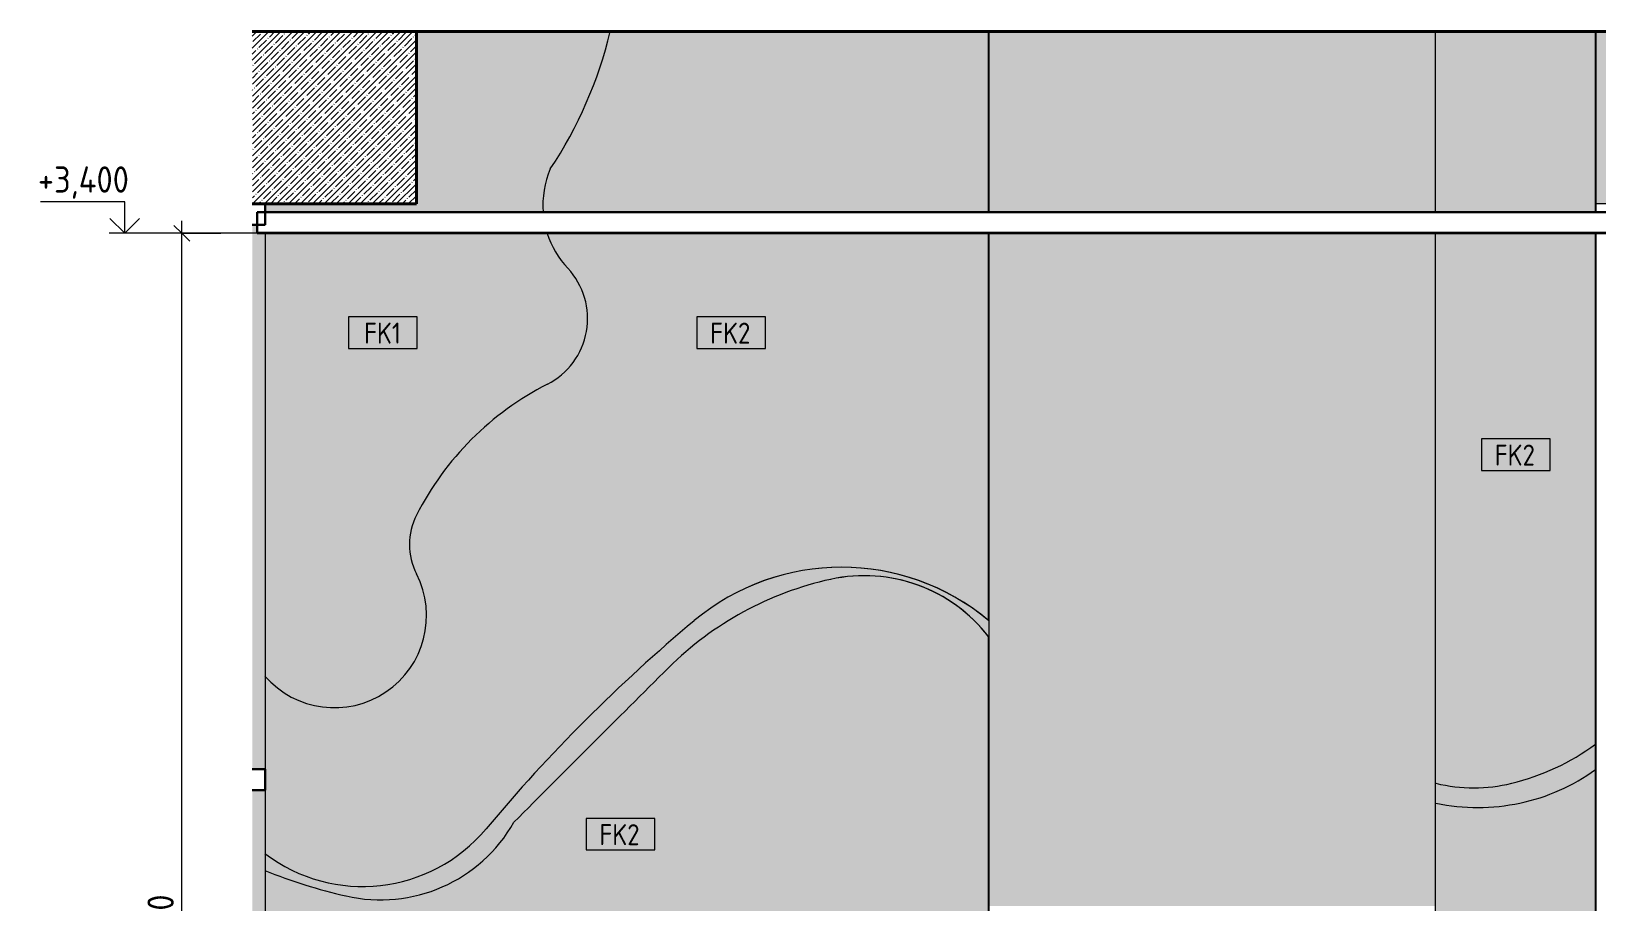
# Model space of a CAD drawing. Header units: millimetres. Extents: x 39286 to 136192, y -1987 to 27400.
# Drawn here: x 119997 to 123719, y 1810 to 3881 of the extents above; entities that cross this region are included whole.
import ezdxf

# ---------------------------------------------------------------- set-up
doc = ezdxf.new("R2010")
doc.units = ezdxf.units.MM
for name, color, linetype, lineweight in [('A-ANNO-DIMS', 7, 'Continuous', 9), ('A-ANNO-DIMS-25', 7, 'Continuous', 9), ('A-GLAZ-CWMG', 7, 'Continuous', 9), ('A-GLAZ-CWMG-2', 7, 'Continuous', 30), ('A-WALL-IDEN', 7, 'Continuous', 9), ('A-WALL-PATT', 7, 'Continuous', 9), ('G-ANNO-DIMS', 7, 'Continuous', 9), ('G-ANNO-DIMS-1', 7, 'Continuous', 20), ('I-WALL', 7, 'Continuous', 9)]:
    doc.layers.add(name, color=color, linetype=linetype, lineweight=lineweight)
for name, color, linetype, lineweight, true_color in [('A-CLNG-FNSH-1', 7, 'Continuous', 30, 0x3c3c3c), ('A-FLOR-1', 7, 'Continuous', 9, 0x787878), ('A-FLOR-FNSH-1', 7, 'Continuous', 40, 0x3c3c3c)]:
    doc.layers.add(name, color=color, linetype=linetype, lineweight=lineweight, true_color=true_color)
doc.styles.add('GOST Common_5', font='GOST_Common.ttf', dxfattribs={"width": 0.9, "height": 50})
doc.styles.add('ISOCPEUR_2', font='isocpeur.ttf', dxfattribs={"width": 0.9, "height": 62.5})
doc.dimstyles.new('ISO-2_5_0_9К_БОЛЬШОЙ', dxfattribs={"dimscale": 304.8, "dimtxt": 62.248823, "dimasz": 0.123031, "dimexe": 0.098425, "dimexo": 0.246063, "dimgap": 0, "dimtad": 1, "dimdec": 0, "dimrnd": 10, "dimzin": 0, "dimdsep": 46, "dimtxsty": 'ISOCPEUR_2', "dimblk1": 'OBLIQUE', "dimblk2": 'OBLIQUE', "dimsah": 1, "dimcen": 0.09, "dimdle": 0.098425, "dimazin": 0, "dimtfac": 1, "dimtdec": 4, "dimtix": 1, "dimtmove": 0, "dimatfit": 3, "dimfxl": 1, "dimtvp": 1, "dimtolj": 1, "dimtzin": 0, "dimarcsym": 2})
pattern_1 = [(45, (125863.114, 0), (-14.25598, 14.25598), []), (45, (125877.37, 0), (-14.25598, 14.25598), [25.202, -5.04, 0.8382, -4.202])]

# ---------------------------------------------------------------- blocks, each defined once
blk = doc.blocks.new('Прямоугольный импост - Импост структурный с накладкой - 160мм Темный-32467808-Развертка 1_38-6')
at = {"layer": 'A-GLAZ-CWMG'}
blk.add_hatch(color=256, dxfattribs=at).paths.add_polyline_path([(11909.8, 50), (11940, 50), (11940, 2075), (11909.8, 2075), (11909.8, 237.7)])
blk.add_line((11940, 2075), (11940, 50), dxfattribs=at)
blk = doc.blocks.new('Прямоугольный импост - Импост структурный с накладкой - 160мм Темный-32356297-Развертка 1_38-6')
at = {"layer": 'A-GLAZ-CWMG'}
blk.add_hatch(color=256, dxfattribs=at).paths.add_polyline_path([(11940, 2125), (11940, 3400), (11921, 3400), (11921, 3420), (11909.8, 3420), (11910, 2125)])
blk.add_line((11940, 3400), (11940, 2125), dxfattribs=at)
blk = doc.blocks.new('Прямоугольный импост - Импост структурный с накладкой - 160мм Темный-32785799-Развертка 1_38-6')
at = {"layer": 'A-GLAZ-CWMG-2'}
for p, q in [((11909.8, 3470), (11940, 3470)), ((11940, 3470), (11940, 3420)), ((11940, 3420), (11909.8, 3420))]:
    blk.add_line(p, q, dxfattribs=at)
blk = doc.blocks.new('Прямоугольный импост - Импост структурный с накладкой - 160мм Темный-32785803-Развертка 1_38-6')
at = {"layer": 'A-GLAZ-CWMG-2'}
for p, q in [((11909.8, 2125), (11940, 2125)), ((11940, 2125), (11940, 2075)), ((11940, 2075), (11909.8, 2075))]:
    blk.add_line(p, q, dxfattribs=at)
blk = doc.blocks.new('Высотные отметки - Стрелка_Верх-17668718-Развертка 1_38-6')
at = {"layer": 'G-ANNO-DIMS'}
for p, q in [((11606.4, 3475), (11406.4, 3475)), ((11606.4, 3400), (11606.4, 3475)), ((11644.3, 3400), (11569.3, 3400))]:
    blk.add_line(p, q, dxfattribs=at)
at = {"layer": 'G-ANNO-DIMS-1'}
for q in [(11571.1, 3435.4), (11641.8, 3435.4)]:
    blk.add_line((11606.4, 3400), q, dxfattribs=at)
blk = doc.blocks.new('DIMBLOCK78-Развертка 1_38-6')
at = {"layer": 'A-ANNO-DIMS-25'}
for p, q in [((120355.2, 70), (120355.2, 3430)), ((120403.7, 3400), (120325.2, 3400)), ((120355.2, 3400), (120448, 3400)), ((120381.8, 100), (120325.2, 100)), ((120355.2, 100), (120448, 100))]:
    blk.add_line(p, q, dxfattribs=at)
at = {"layer": 'A-ANNO-DIMS-25', "lineweight": 20}
for p, q in [((120355.2, 3400), (120336.5, 3418.8)), ((120355.2, 3400), (120374, 3381.2)), ((120355.2, 100), (120336.5, 118.7)), ((120355.2, 100), (120374, 81.2))]:
    blk.add_line(p, q, dxfattribs=at)
at = {"layer": 'A-ANNO-DIMS-25', "color": 0, "insert": (120273.6, 1671), "char_height": 62.5, "width": 189.619, "attachment_point": 1, "rotation": 90, "line_spacing_factor": 1.149209, "style": 'ISOCPEUR_2'}
blk.add_mtext('3300', dxfattribs=at)
blk = doc.blocks.new('_Oblique')
at = {"color": 0, "linetype": 'ByBlock', "lineweight": -2}
blk.add_line((-0.5, -0.5), (0.5, 0.5), dxfattribs=at)
blk = doc.blocks.new('М_стена_0001 - Типоразмер_без рамки-25382661-Развертка 1_38-6')
at = {"layer": 'A-WALL-IDEN'}
for p, q in [((20081.9, 1738.1), (19918.7, 1738.1)), ((19918.7, 1738.1), (19918.7, 1663.1)), ((20081.9, 1663.1), (20081.9, 1738.1)), ((19918.7, 1663.1), (20081.9, 1663.1))]:
    blk.add_line(p, q, dxfattribs=at)

msp = doc.modelspace()

# ---------------------------------------------------------------- hatches: boundary and pattern name
at = {"layer": 'A-FLOR-1'}
h = msp.add_hatch(dxfattribs=at)
h.set_pattern_fill('FP_47', color=256, style=0, pattern_type=2)
h.set_pattern_definition(pattern_1)
h.paths.add_polyline_path([(123874.6, 3880), (123874.6, 3880.6), (120522.8, 3880.6), (120523, 3880), (123833, 3880)])
h = msp.add_hatch(dxfattribs=at)
h.set_pattern_fill('FP_47', color=256, style=0, pattern_type=2)
h.set_pattern_definition(pattern_1)
h.paths.add_polyline_path([(120694.3, 3470), (120913, 3470), (120913, 3880), (120522.8, 3880), (120523, 3470), (120679.5, 3470)])
at = {"layer": 'A-WALL-PATT'}
h = msp.add_hatch(color=256, dxfattribs=at)
h.paths.add_polyline_path([(120811.6, 1814.7), (120845, 1814.7), (120878.3, 1817.8), (120911.1, 1824), (120943.2, 1833.1), (120974.4, 1845.1), (121004.3, 1859.9), (121032.7, 1877.4), (121059.4, 1897.4), (121084.2, 1919.8), (121106.8, 1944.3), (121127.1, 1970.9), (121144.9, 1999.1), (121387.4, 2242.1), (121512.6, 2366.8), (121545, 2397.2), (121579.1, 2425.8), (121614.7, 2452.3), (121651.8, 2476.8), (121691.6, 2499.9), (121729.8, 2519.4), (121770.5, 2537.3), (121812.1, 2552.8), (121854.5, 2566), (121897.7, 2576.8), (121927.4, 2582.1), (121957.5, 2585), (121987.7, 2585.4), (122017.8, 2583.4), (122047.7, 2578.9), (122077.1, 2572.1), (122105.9, 2562.9), (122133.8, 2551.4), (122160.7, 2537.7), (122186.4, 2521.8), (122212.6, 2502.3), (122233.6, 2484.1), (122254.7, 2462.6), (122274, 2439.8), (122274, 2478.2), (122243, 2502.3), (122211.5, 2523.4), (122178.5, 2542.3), (122144.4, 2558.9), (122109.1, 2573), (122070.2, 2585.4), (122036.1, 2593.8), (121998.6, 2600.4), (121960.4, 2604.3), (121923.2, 2605.6), (121885.3, 2604.3), (121847.5, 2600.3), (121810.1, 2593.7), (121770.5, 2583.6), (121737.2, 2572.8), (121702, 2558.6), (121666.3, 2541.1), (121635, 2523.1), (121603.5, 2501.9), (121573.5, 2478.6), (121437.9, 2359.6), (121315, 2242.1), (121193.9, 2115.5), (121078.6, 1983.6), (121055.2, 1958.1), (121029.6, 1934.8), (121002, 1913.9), (120972.6, 1895.6), (120941.8, 1880), (120909.6, 1867.2), (120873.5, 1856.9), (120842.4, 1850.7), (120808, 1847.1), (120771.6, 1846.7), (120738.9, 1849.1), (120704, 1855.1), (120671.3, 1863.6), (120638.8, 1875.4), (120607.4, 1890), (120577.5, 1907.4), (120553, 1924.8), (120553, 1884.8), (120632.7, 1855.1), (120745.5, 1823.7), (120778.4, 1817.7), (120811.1, 1814.7)])
h.paths.add_polyline_path([(120723, 2271.5), (120747.5, 2273.5), (120771.6, 2278.1), (120795, 2285.5), (120817.5, 2295.4), (120838.7, 2307.7), (120858.4, 2322.4), (120876.3, 2339.2), (120892.3, 2357.8), (120906, 2378.2), (120917.4, 2399.9), (120926.4, 2423.4), (120932.5, 2446.6), (120936.1, 2470.9), (120936.9, 2495.4), (120934.6, 2521.7), (120930.3, 2544), (120922.9, 2567.4), (120905.7, 2606.5), (120900.5, 2623.9), (120897.3, 2641.7), (120896.2, 2659.8), (120897.3, 2678), (120900.5, 2695.8), (120905.7, 2713.2), (120913, 2729.8), (120934.6, 2769), (120958.6, 2806.8), (120984.9, 2843), (121013.4, 2877.4), (121044, 2910), (121076.6, 2940.6), (121111, 2969.1), (121147.2, 2995.4), (121185, 3019.4), (121224.2, 3041), (121241.6, 3051.2), (121257.8, 3063.4), (121272.8, 3077.7), (121285.7, 3093.3), (121296.7, 3110.3), (121305.8, 3128.4), (121312.6, 3147.5), (121317.2, 3167.3), (121319.5, 3186.9), (121319.5, 3207.3), (121317.2, 3227.2), (121312.6, 3247), (121305.8, 3266), (121296.7, 3284.1), (121285.7, 3301.1), (121256.6, 3336.2), (121242.7, 3357.5), (121231.4, 3380.2), (121224.3, 3400), (120553, 3400), (120553, 2346.8), (120566.8, 2332.1), (120585.5, 2316.1), (120606.6, 2302), (120627.6, 2291), (120650.5, 2282.1), (120674.2, 2275.9), (120698.5, 2272.3)])
h.paths.add_polyline_path([(120913, 3450), (121214.5, 3450), (121214, 3453.9), (121214, 3479.7), (121217, 3505.1), (121222.6, 3529.2), (121231.1, 3553.1), (121279.8, 3634.3), (121320.8, 3719.7), (121353.7, 3808.5), (121372.8, 3880), (120913, 3880), (120913, 3470), (120553, 3470), (120553, 3450), (120759.8, 3450)])
h = msp.add_hatch(color=256, dxfattribs=at)
h.paths.add_polyline_path([(122223.7, 100), (122273, 100), (122273, 2440.6), (122253, 2464.3), (122232.5, 2485.1), (122209.7, 2504.7), (122183.9, 2523.4), (122159.1, 2538.5), (122132.9, 2551.8), (122105.1, 2563.2), (122073.1, 2573), (122047.1, 2579), (122017.3, 2583.4), (121987.3, 2585.4), (121957.2, 2585), (121925.4, 2581.7), (121897.7, 2576.8), (121854.5, 2566), (121810.1, 2552.1), (121770.5, 2537.3), (121729.8, 2519.4), (121690.2, 2499.2), (121651.8, 2476.8), (121614.7, 2452.3), (121576.3, 2423.4), (121545, 2397.2), (121508.9, 2363.2), (121315, 2169.9), (121144.9, 1999.1), (121127.1, 1970.9), (121106.8, 1944.3), (121084.2, 1919.8), (121059.4, 1897.4), (121032.7, 1877.4), (121004.3, 1859.9), (120974.4, 1845.1), (120943.2, 1833.1), (120911.1, 1824), (120878.3, 1817.8), (120845, 1814.7), (120811.1, 1814.7), (120777.6, 1817.8), (120745.5, 1823.7), (120632.7, 1855.1), (120553, 1884.8), (120553, 1240.8), (120555.8, 1243.8), (120569.9, 1255.5), (120585.3, 1265.5), (120601.7, 1273.6), (120618.9, 1279.8), (120636.8, 1283.9), (120655, 1285.9), (120673.3, 1285.8), (120691.5, 1283.5), (120709.3, 1279.1), (120726.4, 1272.7), (120742.7, 1264.3), (120757.9, 1254.1), (120771.8, 1242.2), (120784.3, 1228.7), (120795, 1213.9), (120811.8, 1185.9), (120826, 1156.6), (120837.7, 1126.1), (120846.6, 1094.7), (120852.8, 1062.7), (120856.2, 1030.5), (120856.7, 1030), (120857.2, 997.3), (120854.5, 961.9), (120849.7, 932.5), (120848.7, 930.2), (120841.5, 901.2), (120830.9, 870.4), (120817.6, 840.6), (120805.9, 831.6), (120805.4, 830.7), (120795.9, 818.2), (120790, 803.7), (120788, 788.1), (120790.1, 772.5), (120796.4, 757.8), (120806.1, 745.4), (120818.2, 736.1), (120832.9, 730.1), (120848.1, 728.2), (120863.7, 730.3), (120878.2, 736.4), (120972.9, 785.6), (121071.5, 826.3), (121173.3, 858.3), (121277.5, 881.2), (121382.8, 894.9), (121489.4, 899.4), (121520.3, 897), (121550.8, 891.7), (121580.7, 883.5), (121609.7, 872.5), (121637.6, 858.8), (121664, 842.5), (121688.7, 823.8), (121711.5, 802.8), (121732.3, 779.8), (121750.8, 754.9), (121766.8, 728.4), (121780.3, 700.4), (121791.1, 671.3), (121799, 641.4), (121804.1, 610.8), (121806.2, 579.8), (121805.4, 548.8), (121801.7, 518), (121795.1, 487.7), (121785.6, 458.2), (121773.4, 429.7), (121758.9, 403.1), (121759, 402.5), (121746.8, 379.9), (121737.1, 356.1), (121730, 331.5), (121725.4, 305.6), (121723.7, 279.9), (121725, 252.5), (121728.5, 228.8), (121734.9, 204), (121743.9, 179.9), (121755.4, 156.9), (121769.4, 135.3), (121785.5, 115.2), (121800.6, 100), (122221.1, 100)])
h.paths.add_polyline_path([(120773.4, 1846.5), (120808, 1847.1), (120842.4, 1850.7), (120876.4, 1857.5), (120909.6, 1867.2), (120941.8, 1880), (120972.6, 1895.6), (121002, 1913.9), (121029.6, 1934.8), (121055.2, 1958.1), (121078.6, 1983.6), (121193.9, 2115.5), (121316.7, 2243.7), (121441.7, 2363.2), (121573.5, 2478.6), (121603.5, 2501.9), (121635, 2523.1), (121667.9, 2542), (121702, 2558.6), (121737.2, 2572.8), (121773.3, 2584.5), (121810.1, 2593.7), (121847.5, 2600.3), (121886.5, 2604.3), (121925.4, 2605.6), (121961.1, 2604.3), (121998.9, 2600.4), (122036.3, 2593.8), (122073.1, 2584.7), (122109.2, 2573), (122144.5, 2558.9), (122178.6, 2542.3), (122211.5, 2523.4), (122243.1, 2502.3), (122273, 2479), (122273, 3400), (121224.3, 3400), (121231.4, 3380.2), (121242.7, 3357.5), (121256.6, 3336.2), (121285.7, 3301.1), (121296.7, 3284.1), (121305.8, 3266), (121312.6, 3247), (121317.2, 3227.2), (121319.5, 3207.1), (121319.5, 3186.9), (121317.2, 3166.7), (121312.5, 3147), (121305.6, 3128), (121296.5, 3109.9), (121285.5, 3092.9), (121272.5, 3077.3), (121257.8, 3063.4), (121241.6, 3051.2), (121217, 3037), (121185, 3019.4), (121147.2, 2995.4), (121111, 2969.1), (121076.6, 2940.6), (121043.2, 2909.1), (121013.4, 2877.4), (120984.9, 2843), (120958.6, 2806.8), (120934.6, 2769), (120913, 2729.8), (120905.7, 2713.2), (120900.5, 2695.8), (120897.3, 2678), (120896.2, 2659.8), (120897.3, 2641.7), (120900.5, 2623.9), (120906, 2605.9), (120922.9, 2567.4), (120930.3, 2544), (120934.9, 2519.9), (120936.9, 2495.4), (120936.1, 2470.9), (120932.5, 2446.6), (120926.3, 2422.8), (120917.4, 2399.9), (120906, 2378.2), (120892.3, 2357.8), (120876.3, 2339.2), (120858.4, 2322.4), (120838.7, 2307.7), (120817.5, 2295.4), (120795, 2285.5), (120771.6, 2278.1), (120747.5, 2273.5), (120723, 2271.5), (120698.5, 2272.3), (120674.2, 2275.9), (120650.5, 2282.1), (120627.6, 2291), (120605.8, 2302.4), (120585.5, 2316.1), (120566.8, 2332.1), (120553, 2346.8), (120553, 1924.8), (120577.5, 1907.4), (120607.4, 1890), (120638.8, 1875.4), (120671.3, 1863.6), (120704.8, 1854.9), (120738.9, 1849.1), (120771.6, 1846.7)])
h.paths.add_polyline_path([(122164.7, 3450), (122273, 3450), (122273, 3880), (121372.8, 3880), (121353.7, 3808.5), (121320.8, 3719.7), (121279.8, 3634.3), (121231.1, 3553.1), (121222.6, 3529.2), (121216.8, 3504.5), (121214, 3479.3), (121214, 3453.9), (121214.5, 3450), (122058.7, 3450)])
h = msp.add_hatch(color=256, dxfattribs=at)
h.paths.add_polyline_path([(122392.9, 1800), (123335.7, 1800), (123335.7, 3400), (122274, 3400), (122274, 1800)])
h.paths.add_polyline_path([(123327.9, 3450), (123335.7, 3450), (123335.7, 3880), (122274, 3880), (122274, 3450), (123313.7, 3450)])
h = msp.add_hatch(color=256, dxfattribs=at)
h.paths.add_polyline_path([(123336.7, 2091.7), (123336.7, 3400), (123335.7, 3400), (123335.7, 2091.7), (123336.4, 2091.7)])
h.paths.add_polyline_path([(123336.7, 3450), (123336.7, 3880), (123335.7, 3880), (123335.8, 3450)])
h = msp.add_hatch(color=256, dxfattribs=at)
h.paths.add_polyline_path([(123336.7, 169.1), (123435.1, 181.7), (123532.1, 204.4), (123625.8, 236.5), (123716, 278.2), (123716, 838), (123685.8, 839.1), (123655.7, 842.6), (123625.8, 848.5), (123595.5, 857), (123568.4, 866.8), (123540.8, 879.3), (123514.3, 893.8), (123489, 910.4), (123465, 928.9), (123442.5, 949.1), (123421.7, 971), (123402.6, 994.5), (123393.5, 1010.9), (123386.4, 1028.9), (123381.6, 1048.2), (123379.3, 1065.1), (123379.3, 1083.9), (123381.6, 1102.5), (123386.2, 1120.7), (123393, 1138.2), (123402, 1154.6), (123413, 1169.9), (123425.8, 1183.6), (123440.2, 1195.6), (123456, 1205.7), (123473, 1213.7), (123490.8, 1219.6), (123509.2, 1223.1), (123615.5, 1245.6), (123716, 1278), (123715.9, 2124.6), (123688.6, 2106.2), (123660, 2089.7), (123630.3, 2075.2), (123599.7, 2062.9), (123568.2, 2052.7), (123536.2, 2044.7), (123503.2, 2038.9), (123469.9, 2035.4), (123436.4, 2034.3), (123402.9, 2035.4), (123369.6, 2038.9), (123336.7, 2044.6), (123336.7, 177)])
h.paths.add_polyline_path([(123426.6, 2080.9), (123456.9, 2082.1), (123486.9, 2085.7), (123516.6, 2091.7), (123552.1, 2101.6), (123587, 2113.9), (123620.9, 2128.4), (123653.8, 2145), (123685.5, 2163.9), (123716, 2184.7), (123716, 3400), (123336.7, 3400), (123336.8, 2091.6), (123369.6, 2085.3), (123396.4, 2082.1), (123402.9, 2081.8)])
h.paths.add_polyline_path([(123595.5, 3450), (123716, 3450), (123716, 3880), (123336.7, 3880), (123336.7, 3450), (123595.4, 3450)])
h = msp.add_hatch(color=256, dxfattribs=at)
h.paths.add_polyline_path([(123336.7, 100), (123716.5, 100), (123716.4, 278.2), (123625.8, 236.5), (123531.8, 204.3), (123435.1, 181.7), (123336.7, 169.1), (123336.7, 116.3)])
h.paths.add_polyline_path([(123716, 838), (123716, 1278), (123614, 1245.1), (123509.2, 1223.1), (123489, 1219), (123473, 1213.7), (123456, 1205.7), (123440.2, 1195.6), (123425.8, 1183.6), (123413, 1169.9), (123402, 1154.6), (123393, 1138.2), (123386.2, 1120.7), (123381.6, 1102.5), (123379.3, 1083.9), (123379.3, 1065.1), (123381.8, 1046.5), (123387, 1027), (123393.5, 1010.9), (123402.6, 994.5), (123421.7, 971), (123442.5, 949.1), (123465, 928.9), (123489, 910.4), (123514.3, 893.8), (123540.8, 879.3), (123568.4, 866.8), (123596.9, 856.5), (123626, 848.4), (123655.7, 842.6), (123685.8, 839.1), (123715.5, 838)])
h.paths.add_polyline_path([(123436.4, 2034.3), (123469.9, 2035.4), (123503.2, 2038.9), (123536.2, 2044.7), (123568.2, 2052.7), (123599.7, 2062.9), (123630.3, 2075.2), (123663.3, 2091.6), (123688.6, 2106.2), (123716, 2124.7), (123715.9, 2184.6), (123685.5, 2163.9), (123653.8, 2145), (123620.9, 2128.4), (123587, 2113.9), (123552.1, 2101.6), (123516, 2091.6), (123486.9, 2085.7), (123456.9, 2082.1), (123426.6, 2080.9), (123396, 2082.1), (123366.3, 2085.7), (123336.7, 2091.6), (123336.7, 2044.6), (123369.6, 2038.9), (123402.9, 2035.4), (123425.8, 2034.6)])
msp.add_hatch(color=256, dxfattribs=at).paths.add_polyline_path([(123335.7, 100), (123336.7, 100), (123336.4, 2091.6), (123335.7, 2091.4), (123335.7, 116.3)])
at = {"layer": 'I-WALL'}
h = msp.add_hatch(color=256, dxfattribs=at)
h.paths.add_polyline_path([(122273, 100), (122274, 100), (122274, 2439.3), (122273, 2440.5), (122273, 237.7)])
h.paths.add_polyline_path([(122274, 2478.1), (122274, 3400), (122273, 3400), (122273, 2478.9), (122274, 2478.2)])
h.paths.add_polyline_path([(122273.3, 3450), (122274, 3450), (122274, 3880), (122273, 3880), (122273, 3450), (122273.3, 3450)])
h = msp.add_hatch(color=256, dxfattribs=at)
h.paths.add_polyline_path([(123716.2, 2184.8), (123716.5, 2185.1), (123716.5, 3400), (123716, 3400), (123716, 2184.8)])
h.paths.add_polyline_path([(123716.5, 3450), (123716.5, 3880), (123716, 3880), (123716, 3450)])
for points in [[(123716.5, 3470), (123813, 3470), (123813, 3880), (123716.5, 3880), (123716.5, 3493.8)], [(123716.5, 282.2), (123716.5, 2184.8), (123716, 2184.7), (123716, 282.2), (123716.4, 282.2)]]:
    msp.add_hatch(color=256, dxfattribs=at).paths.add_polyline_path(points)

# ---------------------------------------------------------------- linework, layer by layer
at = {"layer": 'A-CLNG-FNSH-1'}
for p, q in [((135483.4, 3450), (120534, 3450)), ((120534, 3450), (120534, 3400)), ((135483.4, 3401), (120534, 3401)), ((135483.4, 3400), (120534, 3400))]:
    msp.add_line(p, q, dxfattribs=at)
at = {"layer": 'A-FLOR-FNSH-1'}
for p, q in [((135483.4, 3880), (120522.8, 3880)), ((120913, 3470), (120913, 3880)), ((120522.8, 3470), (120913, 3470))]:
    msp.add_line(p, q, dxfattribs=at)
at = {"layer": 'G-ANNO-DIMS'}
msp.add_line((120843.7, 3400), (120219.5, 3400), dxfattribs=at)
at = {"layer": 'I-WALL'}
for p, q in [((122273, 3450), (122273, 3880)), ((122274, 3880), (122274, 3450)), ((123335.7, 3450), (123335.7, 3880)), ((123716, 3450), (123716, 3880)), ((123716.5, 3880), (123716.5, 3450)), ((125292, 3470), (123716.5, 3470)), ((122273, 2479), (122273, 3400)), ((122274, 3400), (122274, 100)), ((123335.7, 100), (123335.7, 3400)), ((123716, 278), (123716, 3400)), ((123716.5, 3400), (123716.5, 100)), ((122273, 100), (122273, 2440.6)), ((123716, 2184.8), (123716.5, 2184.8)), ((123716, 2133.8), (123716.5, 2133.8)), ((123336.7, 2091.7), (123335.7, 2091.7)), ((123335.7, 2091.6), (123336.7, 2091.6))]:
    msp.add_line(p, q, dxfattribs=at)
for centre, radius, start, end in [((120383.7, 4116.9), 1017.8, 326.3609, 346.5292), ((120383.7, 4116.9), 1017.8, 326.3609, 346.5292), ((121434.1, 3467), 220.5, 157.0279, 184.4322), ((121434.1, 3467), 220.5, 157.0279, 184.4322), ((121434.1, 3467), 220.5, 197.7136, 222.9721), ((121434.1, 3467), 220.5, 197.7136, 222.9721), ((121144.5, 3197.2), 175.4, 297.0279, 42.9721), ((121144.5, 3197.2), 175.4, 297.0279, 42.9721), ((121548.2, 2405.8), 713, 117.0279, 152.9721), ((121548.2, 2405.8), 713, 117.0279, 152.9721), ((121050.2, 2659.8), 154, 152.9721, 207.0279), ((121050.2, 2659.8), 154, 152.9721, 207.0279), ((121923.5, 2060.1), 545.6, 50.0255, 129.906), ((121923.5, 2060.1), 545.6, 50.1624, 129.906), ((120718, 2490.4), 218.9, 221.0254, 27.0279), ((120718, 2490.4), 218.9, 221.0254, 27.0279), ((122066.6, 1809), 786.2, 102.4062, 134.8024), ((122066.6, 1809), 786.2, 102.4062, 134.8024), ((121977.8, 2212.3), 373.2, 37.4678, 102.4062), ((121977.8, 2212.3), 373.2, 37.7194, 102.4062), ((124102.4, -545.3), 3941.9, 129.906, 140.094), ((124102.4, -545.3), 3941.9, 129.906, 140.094), ((174636.2, -51124.5), 75388.6, 134.802398, 135.197602), ((174636.2, -51124.5), 75388.6, 134.802398, 135.197602), ((123383.6, 2637.3), 561.5, 283.7033, 306.2967), ((123383.6, 2637.3), 561.5, 283.7033, 306.2967), ((123438.8, 2505.7), 471.2, 281.9276, 306.038), ((123438.8, 2505.7), 471.2, 281.9276, 306.038), ((123426.4, 2461.7), 380.8, 256.3741, 283.7033), ((123426.4, 2461.7), 380.8, 256.3741, 283.7033), ((123436.2, 2518.1), 483.9, 258.1329, 281.9276), ((123436.2, 2518.1), 483.9, 258.1329, 281.9276), ((120784.9, 2229.1), 382.8, 232.6904, 320.094), ((120784.9, 2229.1), 382.8, 232.6904, 320.094), ((120827.8, 2178.8), 364.4, 256.9589, 330.468), ((120827.8, 2178.8), 364.4, 256.9589, 330.468), ((121050.9, 3142.2), 1353.4, 248.3973, 256.9589), ((121050.9, 3142.2), 1353.4, 248.3973, 256.9589)]:
    msp.add_arc(centre, radius, start, end, dxfattribs=at)

# ---------------------------------------------------------------- block references
at = {"layer": 'A-GLAZ-CWMG'}
for name in ['Прямоугольный импост - Импост структурный с накладкой - 160мм Темный-32356297-Развертка 1_38-6', 'Прямоугольный импост - Импост структурный с накладкой - 160мм Темный-32467808-Развертка 1_38-6']:
    msp.add_blockref(name, (108613, 0), dxfattribs=at)
at = {"layer": 'A-GLAZ-CWMG-2'}
for name in ['Прямоугольный импост - Импост структурный с накладкой - 160мм Темный-32785799-Развертка 1_38-6', 'Прямоугольный импост - Импост структурный с накладкой - 160мм Темный-32785803-Развертка 1_38-6']:
    msp.add_blockref(name, (108613, 0), dxfattribs=at)
at = {"layer": 'A-WALL-IDEN'}
for p in [(100833, 1463), (101660.9, 1463), (103526.1, 1172.8), (101397.5, 270)]:
    msp.add_blockref('М_стена_0001 - Типоразмер_без рамки-25382661-Развертка 1_38-6', p, dxfattribs=at)
at = {"layer": 'G-ANNO-DIMS'}
msp.add_blockref('Высотные отметки - Стрелка_Верх-17668718-Развертка 1_38-6', (108613, 0), dxfattribs=at)

# ---------------------------------------------------------------- texts
at = {"layer": 'A-WALL-IDEN', "char_height": 50, "attachment_point": 1, "style": 'GOST Common_5'}
for s, insert, width in [('FK1', (120788.4, 3187.5), 111.835), ('FK2', (121611.2, 3187.5), 124.462), ('FK2', (123476.3, 2897.4), 124.462), ('FK2', (121347.8, 1994.5), 124.462)]:
    msp.add_mtext(s, dxfattribs=dict(at, insert=insert, width=width))

# ---------------------------------------------------------------- dimensions: what is measured, and where the dimension line sits
at = {"layer": 'A-ANNO-DIMS'}
dim = msp.add_linear_dim(base=(120355.2, 3400), p1=(120456.8, 100), p2=(120328.7, 3400), angle=90, dimstyle='ISO-2_5_0_9К_БОЛЬШОЙ', override={"dimpost": '<>', "dimfxl": 3302.484354}, dxfattribs=at)
dim.commit()
dim.dimension.update_dxf_attribs({"geometry": 'DIMBLOCK78-Развертка 1_38-6', "text_midpoint": (120324, 1750)})

# ---------------------------------------------------------------- next in the draw order: texts
at = {"layer": 'G-ANNO-DIMS', "insert": (120013, 3559.2), "char_height": 62.5, "width": 261.428, "attachment_point": 1, "line_spacing_factor": 1.149209, "style": 'ISOCPEUR_2', "bg_fill": 3, "box_fill_scale": 1.25, "bg_fill_color": 256, "bg_fill_true_color": 13158600, "bg_fill_transparency": 0}
msp.add_mtext('+3,400', dxfattribs=at)

doc.saveas('drawing.dxf')
